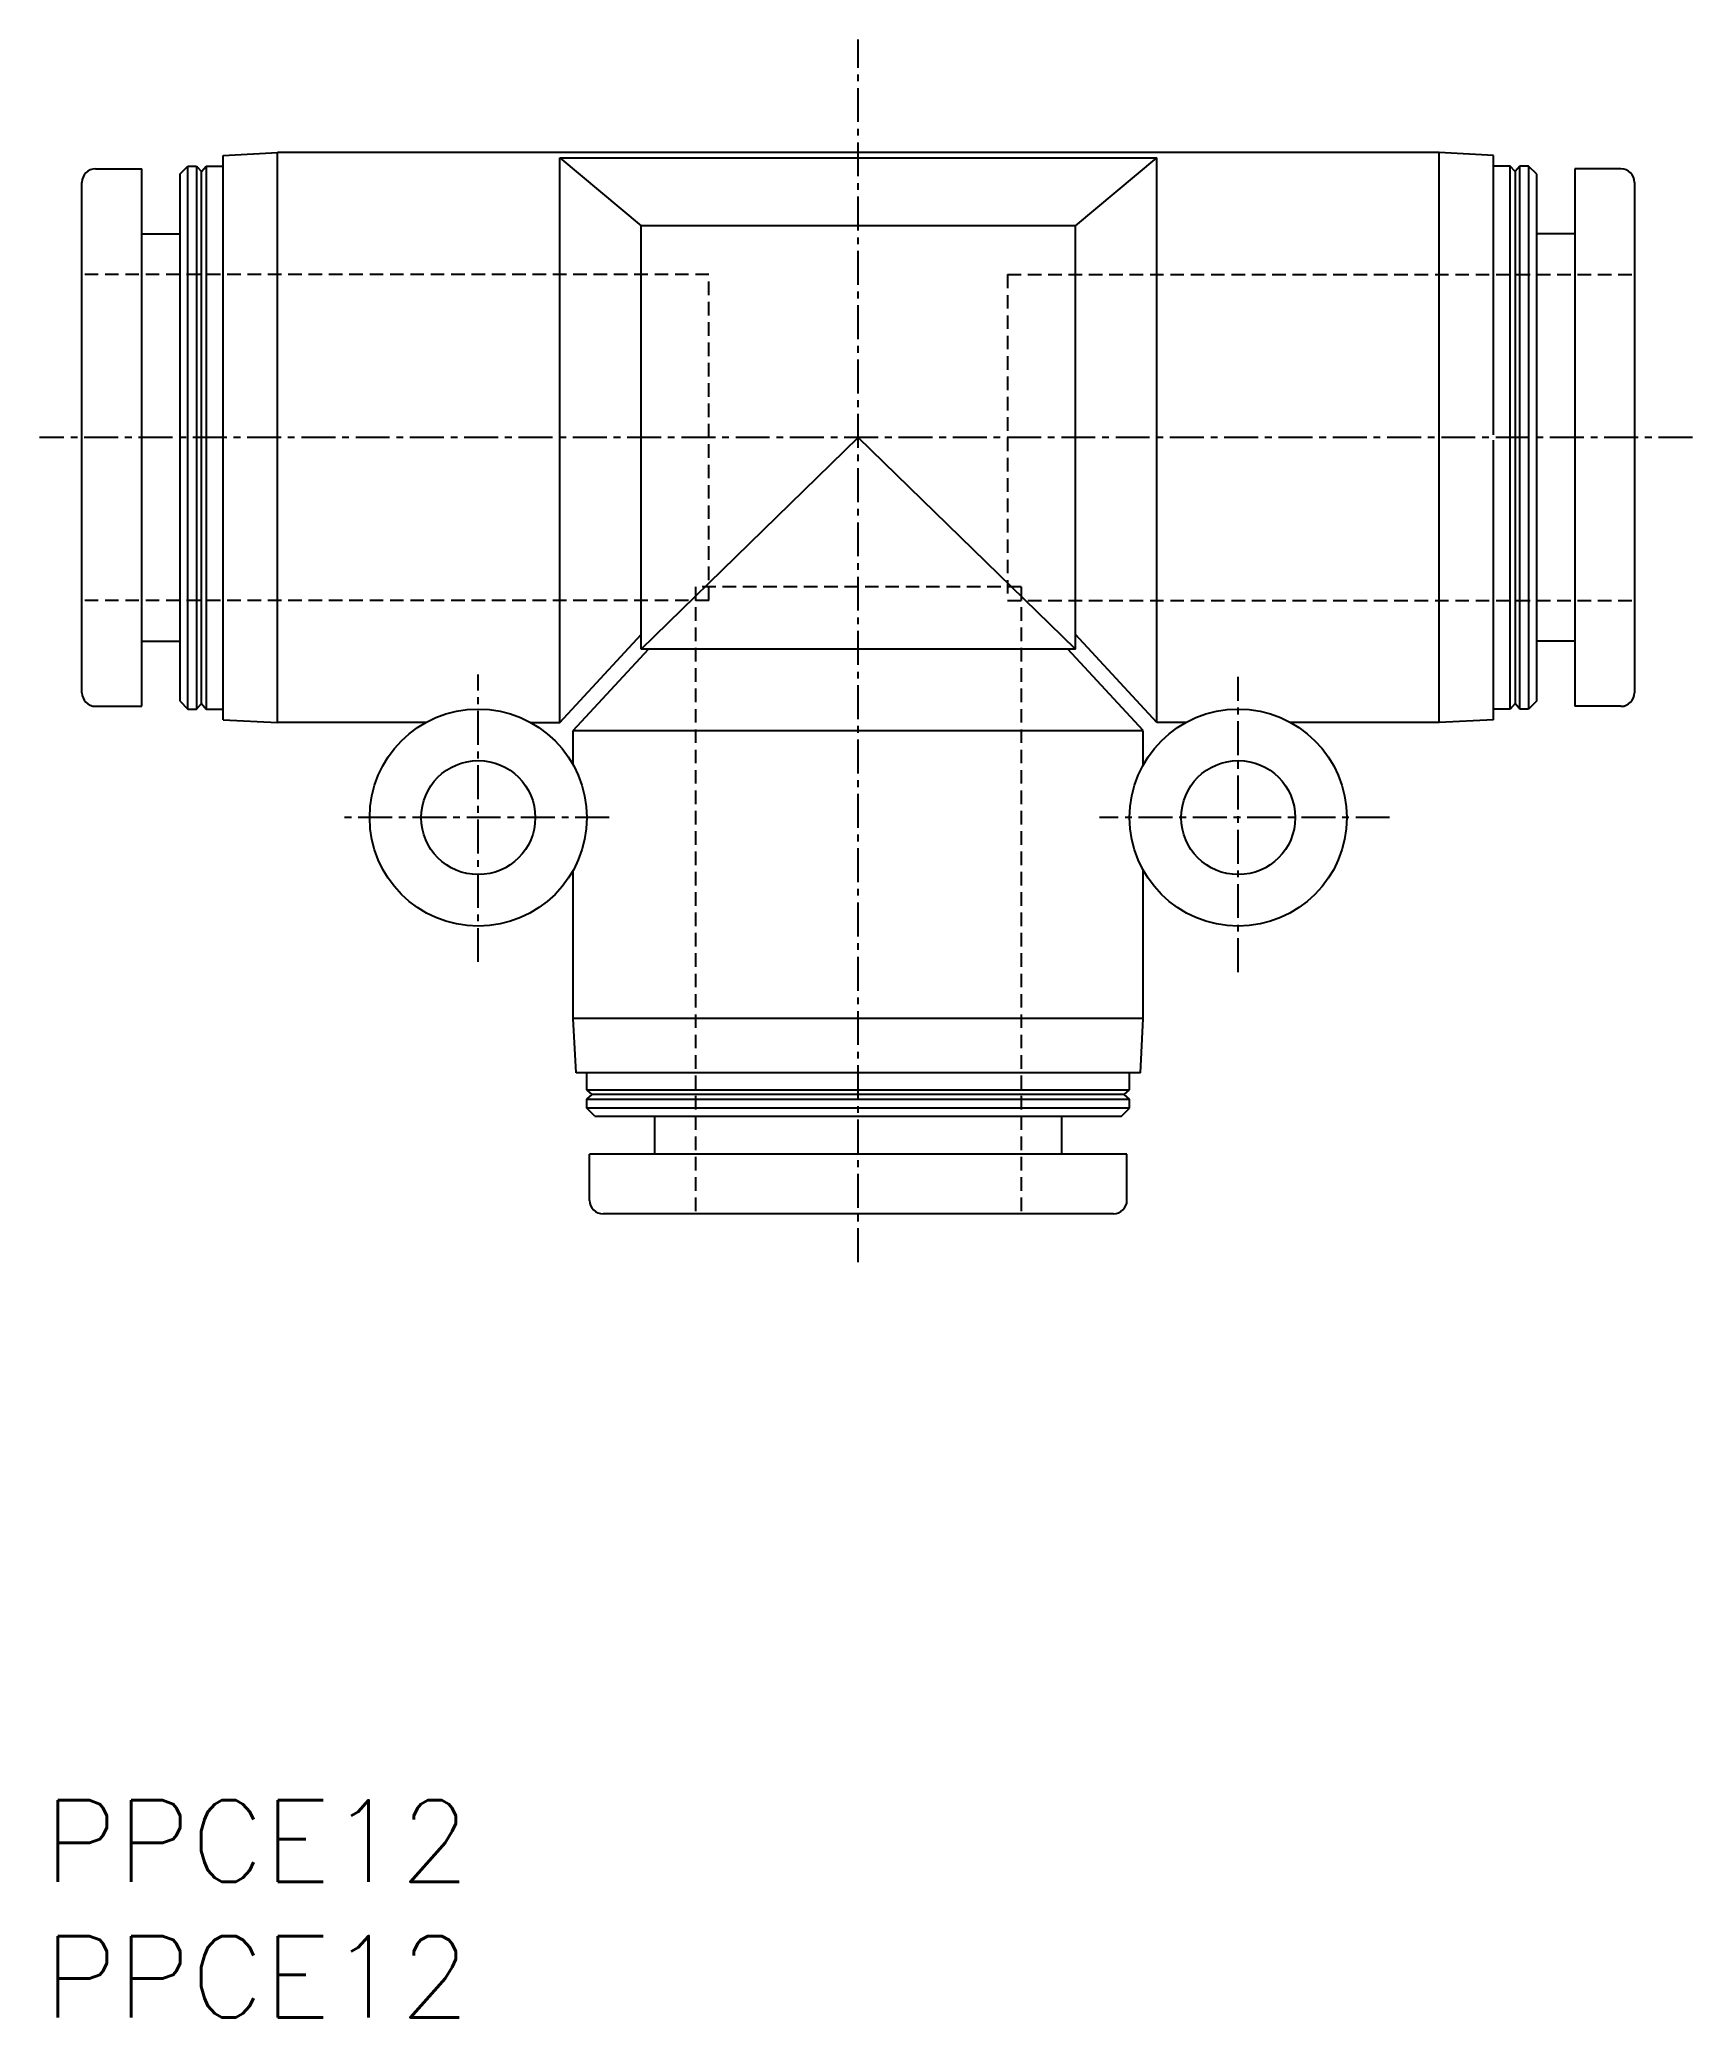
# Model space of a CAD drawing. Extents: x -0.2 to 60.7, y 0 to 72.9.
import ezdxf

# ---------------------------------------------------------------- set-up
doc = ezdxf.new("R2010")
doc.units = 0
doc.linetypes.add('CENTER', pattern=[2, 1.25, -0.25, 0.25, -0.25])
doc.linetypes.add('DASHED', pattern=[0.75, 0.5, -0.25])
doc.layers.get('0').update_dxf_attribs({"linetype": 'CONTINUOUS'})
doc.layers.add('CENTER', color=1, linetype='CENTER')
doc.styles.get("Standard").update_dxf_attribs({"font": 'txt.shx'})

# ---------------------------------------------------------------- blocks, each defined once
blk = doc.blocks.new('*U6')
at = {"color": 7, "linetype": 'CONTINUOUS'}
blk.add_text('PPCE12', height=3, dxfattribs=at).set_placement((0, 0))
blk = doc.blocks.new('*U7')
at = {"color": 7, "linetype": 'CONTINUOUS'}
blk.add_text('PPCE12', height=3, dxfattribs=at).set_placement((0, 5))

msp = doc.modelspace()

# ---------------------------------------------------------------- linework, layer by layer
at = {"color": 7, "linetype": 'CONTINUOUS'}
for p, q in [((6.6, 68.595), (8.6, 68.7)), ((6.6, 47.805), (6.6, 68.595)), ((51.4, 68.7), (8.6, 68.7)), ((8.6, 47.7), (8.6, 68.7)), ((19, 68.508), (22, 66)), ((19, 68.508), (41, 68.508)), ((19, 47.7), (19, 68.508)), ((38, 66), (41, 68.508)), ((41, 47.7), (41, 68.508)), ((53.4, 68.595), (51.4, 68.7)), ((51.4, 47.7), (51.4, 68.7)), ((53.4, 58.295), (53.4, 68.595)), ((1.9, 68.1), (3.6, 68.1)), ((3.6, 48.3), (3.6, 68.1)), ((5, 67.9), (5.3, 68.2)), ((5, 67.9), (5, 48.5)), ((5.3, 48.2), (5.3, 68.2)), ((5.3, 68.2), (5.625, 68.2)), ((5.625, 68.2), (5.625, 48.2)), ((5.625, 68.2), (5.8, 68)), ((5.8, 68), (5.975, 68.2)), ((5.8, 48.4), (5.8, 68)), ((5.975, 68.2), (5.975, 48.2)), ((5.975, 68.2), (6.6, 68.2)), ((54.025, 68.2), (53.4, 68.2)), ((54.025, 48.2), (54.025, 68.2)), ((54.2, 68), (54.025, 68.2)), ((54.375, 68.2), (54.2, 68)), ((54.2, 68), (54.2, 48.4)), ((54.375, 48.2), (54.375, 68.2)), ((54.7, 68.2), (54.375, 68.2)), ((55, 67.9), (54.7, 68.2)), ((54.7, 68.2), (54.7, 48.2)), ((55, 48.5), (55, 67.9)), ((58.1, 68.1), (56.4, 68.1)), ((56.4, 68.1), (56.4, 48.3)), ((1.4, 48.8), (1.4, 67.6)), ((58.6, 67.6), (58.6, 48.8)), ((3.6, 65.7), (5, 65.7)), ((22, 50.4), (22, 66)), ((38, 66), (22, 66)), ((38, 50.4), (38, 66)), ((56.4, 65.7), (55, 65.7)), ((22, 50.4), (30, 58.2)), ((38, 50.4), (30, 58.2)), ((53.4, 47.805), (53.4, 58.105)), ((3.6, 50.7), (5, 50.7)), ((19, 47.7), (22, 50.94)), ((19.497, 47.403), (22.273, 50.4)), ((38, 50.4), (22, 50.4)), ((40.503, 47.403), (37.727, 50.4)), ((41, 47.7), (38, 50.94)), ((56.4, 50.7), (55, 50.7)), ((1.9, 48.3), (3.6, 48.3)), ((5, 48.5), (5.3, 48.2)), ((5.3, 48.2), (5.625, 48.2)), ((5.625, 48.2), (5.8, 48.4)), ((5.8, 48.4), (5.975, 48.2)), ((5.975, 48.2), (6.6, 48.2)), ((54.025, 48.2), (53.4, 48.2)), ((54.2, 48.4), (54.025, 48.2)), ((54.375, 48.2), (54.2, 48.4)), ((54.7, 48.2), (54.375, 48.2)), ((55, 48.5), (54.7, 48.2)), ((58.1, 48.3), (56.4, 48.3)), ((6.6, 47.805), (8.6, 47.7)), ((14.064, 47.7), (8.6, 47.7)), ((17.936, 47.7), (19, 47.7)), ((40.5, 47.4), (19.5, 47.4)), ((19.5, 46.136), (19.5, 47.4)), ((40.5, 46.136), (40.5, 47.4)), ((42.064, 47.7), (41, 47.7)), ((51.4, 47.7), (45.936, 47.7)), ((53.4, 47.805), (51.4, 47.7)), ((19.5, 36.8), (19.5, 42.264)), ((40.5, 36.8), (40.5, 42.264)), ((19.605, 34.8), (19.5, 36.8)), ((40.5, 36.8), (19.5, 36.8)), ((40.395, 34.8), (40.5, 36.8)), ((40.395, 34.8), (19.605, 34.8)), ((20, 34.175), (20, 34.8)), ((40, 34.175), (40, 34.8)), ((20.2, 34), (20, 34.175)), ((20, 34.175), (40, 34.175)), ((20, 33.825), (20.2, 34)), ((20, 33.5), (20, 33.825)), ((20, 33.825), (40, 33.825)), ((39.8, 34), (20.2, 34)), ((39.8, 34), (40, 34.175)), ((40, 33.825), (39.8, 34)), ((40, 33.5), (40, 33.825)), ((40, 33.5), (20, 33.5)), ((20.3, 33.2), (20, 33.5)), ((20.3, 33.2), (39.7, 33.2)), ((22.5, 31.8), (22.5, 33.2)), ((37.5, 31.8), (37.5, 33.2)), ((39.7, 33.2), (40, 33.5)), ((39.9, 31.8), (20.1, 31.8)), ((20.1, 30.1), (20.1, 31.8)), ((39.9, 30.1), (39.9, 31.8)), ((39.4, 29.6), (20.6, 29.6))]:
    msp.add_line(p, q, dxfattribs=at)
at = {"color": 3, "linetype": 'DASHED'}
for p, q in [((24.5, 64.2), (1.4, 64.2)), ((24.5, 52.2), (24.5, 64.2)), ((35.5, 64.2), (35.5, 52.2)), ((35.5, 64.2), (58.6, 64.2)), ((24, 52.7), (24, 29.6)), ((36, 52.7), (24, 52.7)), ((36, 52.7), (36, 29.6)), ((24.5, 52.2), (1.4, 52.2)), ((35.5, 52.2), (58.6, 52.2))]:
    msp.add_line(p, q, dxfattribs=at)
at = {"color": 7, "linetype": 'CONTINUOUS'}
for centre, radius in [((16, 44.2), 4), ((44, 44.2), 4), ((16, 44.2), 2.1), ((44, 44.2), 2.1)]:
    msp.add_circle(centre, radius, dxfattribs=at)
for centre, start, end in [((1.9, 67.6), 90, 180), ((58.1, 67.6), 0, 90), ((1.9, 48.8), 180, 270), ((58.1, 48.8), 270, 0), ((20.6, 30.1), 180, 270), ((39.4, 30.1), 270, 0)]:
    msp.add_arc(centre, 0.5, start, end, dxfattribs=at)
at = {"layer": 'CENTER', "color": 1, "linetype": 'CENTER'}
for p, q in [((30, 27.824), (30, 72.861)), ((60.735, 58.2), (-0.163, 58.2)), ((16, 38.881), (16, 49.474)), ((44, 38.502), (44, 49.38)), ((20.825, 44.2), (10.988, 44.2)), ((49.579, 44.2), (38.891, 44.2))]:
    msp.add_line(p, q, dxfattribs=at)

# ---------------------------------------------------------------- block references
at = {"color": 7, "linetype": 'CONTINUOUS'}
for name in ['*U7', '*U6']:
    msp.add_blockref(name, (0, 0), dxfattribs=at)

doc.saveas('drawing.dxf')
